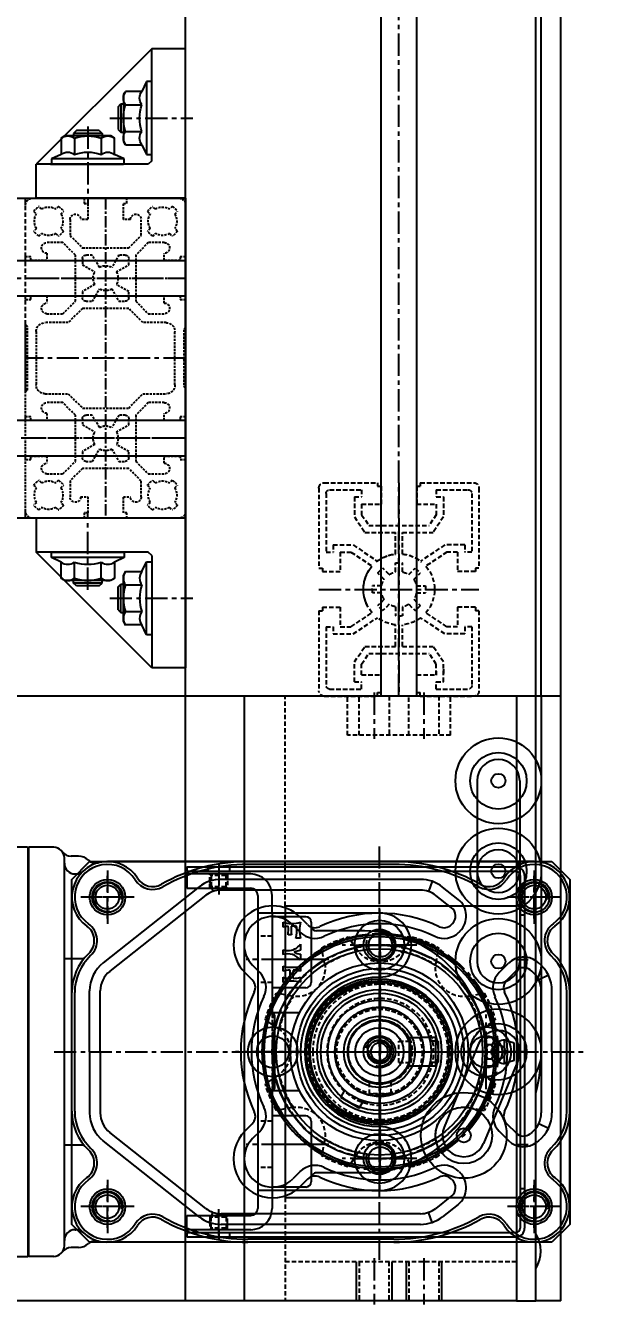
# Model space of a CAD drawing. Header units: inches. Extents: x 0 to 77285, y -118 to 40065.
# Drawn here: x 4443.1 to 4607.3, y 23872.1 to 24231.6 of the extents above; entities that cross this region are included whole.
import ezdxf

# ---------------------------------------------------------------- set-up
doc = ezdxf.new("R2010")
doc.units = ezdxf.units.IN
doc.header["$LTSCALE"] = 5
doc.header["$MEASUREMENT"] = 0
doc.linetypes.add('CENTER', pattern=[2, 1.25, -0.25, 0.25, -0.25])
doc.linetypes.add('HIDDEN', pattern=[0.375, 0.25, -0.125])
for name, color, linetype in [('11', 1, 'CENTER'), ('22', 2, 'HIDDEN'), ('44', 4, 'Continuous'), ('55', 5, 'Continuous'), ('77', 40, 'HIDDEN'), ('A', 8, 'Continuous'), ('B', 123, 'Continuous'), ('G', 231, 'Continuous'), ('T', 3, 'Continuous'), ('Y', 60, 'Continuous')]:
    doc.layers.add(name, color=color, linetype=linetype)
doc.styles.add('SCI', font='')
doc.styles.get('SCI').set_extended_font_data('Gulim')
doc.dimstyles.new('SCH', dxfattribs={"dimtxt": 2.5, "dimasz": 2, "dimexe": 1.25, "dimexo": 0.625, "dimtad": 1, "dimdec": 8, "dimtxsty": 'SCI', "dimcen": 2.5, "dimclrd": 4, "dimclre": 4, "dimclrt": 7, "dimadec": 8, "dimazin": 2, "dimtfac": 1, "dimtdec": 8, "dimtmove": 0, "dimatfit": 3, "dimfxl": 1, "dimarcsym": 0})

# ---------------------------------------------------------------- blocks, each defined once
blk = doc.blocks.new('E0104-20170619.11435441E')
for p, q in [((-6, 22.5), (-28.5, 22.5)), ((-6, 22.5), (-6, 21.5)), ((6, 22.5), (6, 21.5)), ((28.5, 22.5), (6, 22.5)), ((-30, 6), (-30, 21)), ((-28, 10.5), (-28, 19.5)), ((-10.5, 20.5), (-27, 20.5)), ((-10.5, 18.5), (-12.5, 18.5)), ((-12.5, 18.5), (-12.5, 12.89)), ((-10.5, 20.5), (-10.5, 18.5)), ((-5, 21.5), (-6, 21.5)), ((-5, 21.5), (-5, 16.5)), ((5, 21.5), (5, 16.5)), ((6, 21.5), (5, 21.5)), ((10.5, 20.5), (10.5, 18.5)), ((27, 20.5), (10.5, 20.5)), ((12.5, 18.5), (10.5, 18.5)), ((12.5, 18.5), (12.5, 12.89)), ((28, 10.5), (28, 19.5)), ((30, 6), (30, 21)), ((-10.5, 16.5), (-10.5, 13.5)), ((-5, 16.5), (-10.5, 16.5)), ((10.5, 16.5), (5, 16.5)), ((10.5, 16.5), (10.5, 13.5)), ((-26, 10.5), (-26, 12.5)), ((-26, 12.5), (-20.39, 12.5)), ((-22.39, 12.5), (-24.08, 12.5)), ((-20.39, 12.5), (-16, 9.57)), ((-12.5, 12.89), (-7.95, 6.07)), ((-10.5, 13.5), (-6.54, 7.56)), ((10.5, 13.5), (6.54, 7.56)), ((12.5, 12.89), (7.95, 6.07)), ((20.39, 12.5), (16, 9.57)), ((26, 12.5), (20.39, 12.5)), ((26, 10.5), (26, 12.5)), ((-28, 10.5), (-26, 10.5)), ((-23, 10.5), (-24.08, 10.5)), ((-24, 10.5), (-21, 10.5)), ((-24, 5), (-24, 10.5)), ((-21, 10.5), (-18, 8.5)), ((-18, -8.5), (-18, 8.5)), ((-16, 1), (-16, 9.57)), ((-1, 4.9), (-1, 7.43)), ((1, 4.9), (1, 7.43)), ((16, 1), (16, 9.57)), ((21, 10.5), (18, 8.5)), ((18, -8.5), (18, 8.5)), ((24, 10.5), (21, 10.5)), ((24, 5), (24, 10.5)), ((28, 10.5), (26, 10.5)), ((-30, 6), (-29, 6)), ((-29, 5), (-29, 6)), ((-29, 5), (-24, 5)), ((-4.17, 2.76), (-5.96, 4.55)), ((-2.76, 4.17), (-4.55, 5.96)), ((2.76, 4.17), (4.55, 5.96)), ((4.17, 2.76), (5.96, 4.55)), ((29, 5), (24, 5)), ((29, 5), (29, 6)), ((30, 6), (29, 6)), ((-16, 1), (-9.95, 1)), ((-4.9, 1), (-7.43, 1)), ((4.9, 1), (7.43, 1)), ((9.95, 1), (16, 1)), ((-16, -9.57), (-16, -1)), ((-16, -1), (-9.95, -1)), ((-4.9, -1), (-7.43, -1)), ((-4.17, -2.76), (-5.96, -4.55)), ((4.17, -2.76), (5.96, -4.55)), ((4.9, -1), (7.43, -1)), ((9.95, -1), (16, -1)), ((16, -9.57), (16, -1)), ((-30, -21), (-30, -6)), ((-30, -6), (-29, -6)), ((-29, -6), (-29, -5)), ((-29, -5), (-24, -5)), ((-24, -10.5), (-24, -5)), ((-12.5, -12.89), (-7.95, -6.07)), ((-2.76, -4.17), (-4.55, -5.96)), ((-1, -4.9), (-1, -7.43)), ((1, -4.9), (1, -7.43)), ((2.76, -4.17), (4.55, -5.96)), ((12.5, -12.89), (7.95, -6.07)), ((24, -10.5), (24, -5)), ((29, -5), (24, -5)), ((29, -6), (29, -5)), ((30, -6), (29, -6)), ((30, -21), (30, -6)), ((-28, -19.5), (-28, -10.5)), ((-28, -10.5), (-26, -10.5)), ((-26, -12.5), (-26, -10.5)), ((-24, -10.5), (-21, -10.5)), ((-21, -10.5), (-18, -8.5)), ((-20.39, -12.5), (-16, -9.57)), ((-10.5, -13.5), (-6.54, -7.56)), ((10.5, -13.5), (6.54, -7.56)), ((20.39, -12.5), (16, -9.57)), ((21, -10.5), (18, -8.5)), ((24, -10.5), (21, -10.5)), ((26, -12.5), (26, -10.5)), ((28, -10.5), (26, -10.5)), ((28, -19.5), (28, -10.5)), ((-26, -12.5), (-20.39, -12.5)), ((-12.5, -18.5), (-12.5, -12.89)), ((-10.5, -16.5), (-10.5, -13.5)), ((10.5, -16.5), (10.5, -13.5)), ((12.5, -18.5), (12.5, -12.89)), ((26, -12.5), (20.39, -12.5)), ((-5, -16.5), (-10.5, -16.5)), ((-5, -21.5), (-5, -16.5)), ((5, -21.5), (5, -16.5)), ((10.5, -16.5), (5, -16.5)), ((-10.5, -20.5), (-27, -20.5)), ((-10.5, -18.5), (-12.5, -18.5)), ((-10.5, -20.5), (-10.5, -18.5)), ((-6, -22.5), (-6, -21.5)), ((-5, -21.5), (-6, -21.5)), ((6, -21.5), (5, -21.5)), ((6, -22.5), (6, -21.5)), ((12.5, -18.5), (10.5, -18.5)), ((10.5, -20.5), (10.5, -18.5)), ((27, -20.5), (10.5, -20.5)), ((-6, -22.5), (-28.5, -22.5)), ((28.5, -22.5), (6, -22.5))]:
    blk.add_line(p, q)
for centre, radius, start, end in [((-28.5, 21), 1.5, 90, 180), ((28.5, 21), 1.5, 0, 90), ((-27, 19.5), 1, 90, 180), ((27, 19.5), 1, 0, 90), ((0, 0), 10, 49.1403, 130.8597), ((0, 0), 7.5, 82.3377, 97.6623), ((0, 0), 10, 142.644, 174.2608), ((0, 0), 7.5, 127.3377, 142.6623), ((0, 0), 5, 101.537, 123.463), ((0, 0), 5, 56.537, 78.463), ((0, 0), 7.5, 37.3377, 52.6623), ((0, 0), 10, 5.7392, 39.0281), ((0, 0), 10, 5.7392, 37.356), ((0, 0), 7.5, 172.3377, 187.6623), ((0, 0), 5, 146.537, 168.463), ((0, 0), 5, 11.537, 33.463), ((0, 0), 7.5, 352.3377, 7.6623), ((0, 0), 10, 185.7392, 217.356), ((0, 0), 5, 191.537, 213.463), ((0, 0), 5, 326.537, 348.463), ((0, 0), 10, 320.9719, 354.2608), ((0, 0), 10, 322.644, 354.2608), ((0, 0), 7.5, 217.3377, 232.6623), ((0, 0), 5, 236.537, 258.463), ((0, 0), 5, 281.537, 303.463), ((0, 0), 7.5, 307.3377, 322.6623), ((0, 0), 10, 229.1403, 309.2607), ((0, 0), 10, 243.4796, 310.8597), ((0, 0), 7.5, 262.3377, 277.6623), ((-28.5, -21), 1.5, 180, 270), ((-27, -19.5), 1, 180, 270), ((27, -19.5), 1, 270, 0), ((28.5, -21), 1.5, 270, 0)]:
    blk.add_arc(centre, radius, start, end)
at = {"layer": '11'}
for p, q in [((0, -22.5), (0, 22.5)), ((30, 0), (-30, 0))]:
    blk.add_line(p, q, dxfattribs=at)
blk = doc.blocks.new('A$Cf196d827')
for p, q in [((-15.67, 24.98), (-16.5, 29.21)), ((-6.58, 28.75), (-8.99, 32.32)), ((-6.58, 28.75), (-8.99, 32.32)), ((6.58, 28.75), (8.99, 32.32)), ((15.67, 24.98), (16.5, 29.21)), ((15.67, 24.98), (16.5, 29.21)), ((-24.98, 15.67), (-29.21, 16.5)), ((-24.98, 15.67), (-29.21, 16.5)), ((24.98, 15.67), (29.21, 16.5)), ((3, 11.8), (-3, 11.8)), ((-3, 11.8), (-3, 8.49)), ((3, 8.49), (3, 11.8)), ((-28.75, 6.58), (-32.32, 8.99)), ((28.75, 6.58), (32.32, 8.99)), ((28.75, 6.58), (32.32, 8.99)), ((-28.75, -6.58), (-32.32, -8.99)), ((-28.75, -6.58), (-32.32, -8.99)), ((28.75, -6.58), (32.32, -8.99)), ((-24.98, -15.67), (-29.21, -16.5)), ((24.98, -15.67), (29.21, -16.5)), ((24.98, -15.67), (29.21, -16.5)), ((-15.67, -24.98), (-16.5, -29.21)), ((-15.67, -24.98), (-16.5, -29.21)), ((15.67, -24.98), (16.5, -29.21)), ((-6.58, -28.75), (-8.99, -32.32)), ((6.58, -28.75), (8.99, -32.32)), ((6.58, -28.75), (8.99, -32.32))]:
    blk.add_line(p, q)
for radius in [19, 15]:
    blk.add_circle((0, 0), radius)
for centre, radius, start, end in [((0, 0), 33.55, 105.5501, 119.4499), ((0, 0), 33.55, 60.5501, 74.4499), ((0, 0), 29, 102.4847, 122.5153), ((0, 33.19), 7.94, 214, 326), ((0, 0), 29, 57.4847, 77.5153), ((-23.47, 23.47), 7.94, 259, 11), ((23.47, 23.47), 7.94, 169, 281), ((0, 0), 33.55, 150.5501, 164.4499), ((0, 0), 29, 147.4847, 167.5153), ((0, 0), 29, 12.4847, 32.5153), ((0, 0), 33.55, 15.5501, 29.4499), ((0, 0), 9, 109.4712, 70.5288), ((-33.19, 0), 7.94, 304, 56), ((33.19, 0), 7.94, 124, 236), ((0, 0), 29, 192.4847, 212.5153), ((0, 0), 29, 327.4847, 347.5153), ((0, 0), 33.55, 195.5501, 209.4499), ((0, 0), 33.55, 330.5501, 344.4499), ((-23.47, -23.47), 7.94, 349, 101), ((23.47, -23.47), 7.94, 79, 191), ((0, 0), 29, 237.4847, 257.5153), ((0, 0), 29, 282.4847, 302.5153), ((0, -33.19), 7.94, 34, 146), ((0, 0), 33.55, 240.5501, 254.4499), ((0, 0), 33.55, 285.5501, 299.4499)]:
    blk.add_arc(centre, radius, start, end)
at = {"layer": '11'}
for p, q in [((0, -35.59), (0, 35.59)), ((-35.59, 0), (35.59, 0))]:
    blk.add_line(p, q, dxfattribs=at)
blk.add_circle((0, 0), 33.19, dxfattribs=at)
blk = doc.blocks.new('A$Cdc005fc0')
for p, q in [((-25.4, 6), (0, 6)), ((-25.4, -6), (0, -6))]:
    blk.add_line(p, q)
for centre, radius in [((-25.4, 0), 12.06), ((0, 0), 12.06), ((-25.4, 0), 7.94), ((0, 0), 7.94), ((-25.4, 0), 1.99), ((0, 0), 1.99)]:
    blk.add_circle(centre, radius)
for centre, start, end in [((-25.4, 0), 90, 270), ((0, 0), 270, 90)]:
    blk.add_arc(centre, 6, start, end)
blk = doc.blocks.new('A$C60B61E16')
for p, q in [((-53.5, 81.5), (-48.5, 86.5)), ((-48.5, 86.5), (48.5, 86.5)), ((48.5, 86.5), (53.5, 81.5)), ((-53.5, -48.5), (-53.5, 81.5)), ((53.5, 81.5), (53.5, -48.5)), ((-48.5, -53.5), (-53.5, -48.5)), ((53.5, -48.5), (48.5, -53.5)), ((48.5, -53.5), (-48.5, -53.5))]:
    blk.add_line(p, q)
for centre, radius in [((-43.5, 76.5), 3.32), ((43.5, 76.5), 3.32), ((0, 30), 7), ((0, 30), 4.5), ((0, 0), 20.5), ((0, 0), 16.5), ((-30, 0), 7), ((-30, 0), 4.5), ((30, 0), 7), ((30, 0), 4.5), ((0, -30), 7), ((0, -30), 4.5), ((-43.5, -43.5), 3.32), ((43.5, -43.5), 3.32)]:
    blk.add_circle(centre, radius)
for start, end in [(101.5364, 168.4636), (11.5364, 78.4636), (191.5364, 258.4636), (281.5364, 348.4636)]:
    blk.add_arc((0, 0), 33, start, end)
at = {"layer": '11'}
for p, q in [((0, 91.5), (0, -58.5)), ((-43.5, 70.5), (-43.5, 82.5)), ((43.5, 70.5), (43.5, 82.5)), ((-49.5, 76.5), (-37.5, 76.5)), ((37.5, 76.5), (49.5, 76.5)), ((0, 19.5), (0, 40.5)), ((-10.5, 30), (10.5, 30)), ((-30, -10.5), (-30, 10.5)), ((30, -10.5), (30, 10.5)), ((-58.5, 0), (58.5, 0)), ((-40.5, 0), (-19.5, 0)), ((19.5, 0), (40.5, 0)), ((0, -40.5), (0, -19.5)), ((-10.5, -30), (10.5, -30)), ((-43.5, -49.5), (-43.5, -37.5)), ((43.5, -49.5), (43.5, -37.5)), ((-49.5, -43.5), (-37.5, -43.5)), ((37.5, -43.5), (49.5, -43.5))]:
    blk.add_line(p, q, dxfattribs=at)
blk.add_circle((0, 0), 30, dxfattribs=at)
at = {"layer": '22'}
blk.add_circle((0, 0), 20, dxfattribs=at)
at = {"layer": 'T'}
for centre in [(-43.5, 76.5), (43.5, 76.5), (-43.5, -43.5), (43.5, -43.5)]:
    blk.add_arc(centre, 4, 260.0082, 189.9928, dxfattribs=at)
blk = doc.blocks.new('A$C945b6342')
for p, q in [((84.61, 55), (86.73, 55)), ((88.61, 54.5), (88.61, -54.5)), ((91.61, 57.5), (98.61, 57.5)), ((98.61, 57.5), (98.61, -57.5)), ((98.91, 57.5), (98.61, 57.33)), ((98.61, 57.33), (98.61, -57.33)), ((105.77, 57.5), (98.91, 57.5)), ((98.91, -57.5), (98.91, 57.5)), ((-43.5, 53.5), (76.5, 53.5)), ((-4, 52.7), (37, 52.7)), ((-14.81, 47.95), (-13.82, 45.11)), ((-11.52, 48.5), (44.56, 48.5)), ((47.81, 47.96), (46.84, 45.12)), ((85.61, 50), (85.37, 50)), ((-53.5, 43.5), (-53.5, -43.5)), ((-22.12, 42.87), (-17.73, 46.34)), ((-20.25, 40.52), (-15.87, 43.99)), ((-11.52, 45.5), (44.56, 45.5)), ((48.87, 44.02), (75.85, 22.64)), ((50.71, 46.39), (77.71, 25)), ((-20.25, 35.76), (-20.53, 36.04)), ((20.23, 35.78), (22.27, 37.83)), ((-22.37, 33.64), (-22.65, 33.92)), ((22.35, 33.66), (24.4, 35.71)), ((-44.7, 25), (-44.23, 25.38)), ((83.12, 26.19), (88.61, 26.19)), ((-42.84, 22.65), (-42.37, 23.03)), ((-35.78, 20.2), (-38.39, 22.8)), ((-33.66, 22.32), (-36.27, 24.92)), ((33.67, 22.35), (35.71, 24.4)), ((35.79, 20.23), (37.83, 22.27)), ((-47.5, 21.52), (-44.8, 20.21)), ((-52.7, 16.7), (-52.7, -16.7)), ((-48.5, 0), (-48.5, 17.16)), ((-45.5, 0), (-45.5, 17.16)), ((78.5, 0), (78.5, 17.15)), ((81.5, 0), (81.5, 17.16)), ((85.7, 16.7), (85.7, -16.7)), ((86.5, 16.7), (86.5, -16.7)), ((-15.78, 3.98), (-11.83, 3.98)), ((-15.78, -4.02), (-15.78, 3.98)), ((-48.5, 0), (-48.5, -17.16)), ((-45.5, 0), (-45.5, -17.16)), ((78.5, 0), (78.5, -17.15)), ((81.5, 0), (81.5, -17.16)), ((-15.78, -4.02), (-11.83, -4.02)), ((-47.5, -21.52), (-44.8, -20.21)), ((-35.78, -20.2), (-38.39, -22.8)), ((35.79, -20.23), (37.83, -22.27)), ((-44.7, -25), (-44.23, -25.38)), ((-42.84, -22.65), (-42.37, -23.03)), ((-33.66, -22.32), (-36.27, -24.92)), ((33.67, -22.35), (35.71, -24.4)), ((48.87, -44.02), (75.85, -22.64)), ((50.71, -46.39), (77.71, -25)), ((83.12, -26.19), (88.61, -26.19)), ((-22.37, -33.64), (-22.65, -33.92)), ((-20.25, -35.76), (-20.53, -36.04)), ((20.23, -35.78), (22.27, -37.83)), ((22.35, -33.66), (24.4, -35.71)), ((-22.12, -42.87), (-17.73, -46.34)), ((-20.25, -40.52), (-15.87, -43.99)), ((-14.81, -47.95), (-13.82, -45.11)), ((-11.52, -45.5), (44.56, -45.5)), ((47.81, -47.96), (46.84, -45.12)), ((-11.52, -48.5), (44.56, -48.5)), ((85.61, -50), (85.37, -50)), ((-43.5, -53.5), (76.5, -53.5)), ((-4, -52.7), (37, -52.7)), ((84.61, -55), (86.73, -55)), ((91.61, -57.5), (98.61, -57.5)), ((98.91, -57.5), (98.61, -57.33)), ((99.11, -57.5), (98.91, -57.5)), ((99.11, -57.5), (105.77, -57.5))]:
    blk.add_line(p, q)
for centre, radius in [((-43.5, 43.5), 4.3), ((76.5, 43.5), 4.3), ((0.02, 0), 33), ((0.02, 0), 32.42), ((0, 0), 30.16), ((0.02, 0), 29), ((0, 0), 19.5), ((-43.5, -43.5), 4.3), ((76.5, -43.5), 4.3)]:
    blk.add_circle(centre, radius)
for centre, radius, start, end in [((84.61, 51), 4, 90, 133.5074), ((86.73, 58), 3, 270, 324.3146), ((91.61, 54.5), 3, 90, 180), ((-43.5, 43.5), 10, 32.0608, 234.5775), ((-43.5, 43.5), 9.2, 32.0608, 234.5775), ((-4, 4), 49.5, 90, 119.4404), ((-4, 4), 48.7, 90, 119.4404), ((37, 4), 49.5, 60.5596, 90), ((37, 4), 48.7, 60.5596, 90), ((76.5, 43.5), 10, 305.4225, 147.9392), ((76.5, 43.5), 9.2, 305.4225, 147.9392), ((79.79, 56.08), 3, 255.344, 313.5074), ((85.37, 53), 3, 226.9509, 270), ((85.61, 53), 3, 270, 0), ((-30.79, 51.46), 5.8, 212.0608, 299.4404), ((-30.79, 51.46), 5, 212.0608, 299.4404), ((-11.52, 38.5), 10, 90, 128.3456), ((44.56, 38.5), 10, 52.0667, 90), ((63.79, 51.46), 5.8, 240.5596, 327.9392), ((63.79, 51.46), 5, 240.5596, 327.9392), ((-11.52, 38.5), 7, 90, 128.3456), ((44.56, 38.5), 7, 52.0667, 90), ((-18.39, 38.17), 6, 128.3456, 225.0576), ((-18.39, 38.17), 3, 128.3456, 225.0576), ((30.05, 30.05), 11, 315, 135), ((-52.19, 31.28), 5.8, 313.2121, 54.5775), ((0.02, 0), 39, 64.4867, 115.5709), ((0.02, 0), 36, 64.4867, 115.5709), ((30.05, 30.05), 8, 315, 135), ((85.19, 31.28), 5.8, 125.4225, 226.7879), ((-52.19, 31.28), 5, 313.2121, 54.5775), ((-18.11, 37.89), 6, 225.0576, 295.5709), ((-18.11, 37.89), 3, 225.0576, 295.5709), ((18.11, 37.9), 6, 244.4867, 315), ((18.11, 37.9), 3, 244.4867, 315), ((85.19, 31.28), 5, 125.4225, 226.7879), ((-38.5, 16.7), 15, 133.2121, 180), ((-38.5, 16.7), 14.2, 133.2121, 180), ((-40.5, 20.67), 6, 45.0576, 128.3456), ((71.5, 16.7), 14.2, 0, 46.7879), ((71.5, 16.7), 15, 0, 46.7879), ((-38.5, 17.16), 10, 128.3456, 180), ((-38.5, 17.16), 7, 128.3456, 180), ((-40.5, 20.67), 3, 45.0576, 128.3456), ((-37.9, 18.07), 6, 334.5133, 45.0576), ((37.91, 18.11), 6, 135, 205.5443), ((71.5, 17.15), 7, 0, 51.601), ((71.5, 17.16), 10, 0, 51.6183), ((-37.9, 18.07), 3, 334.5133, 45.0576), ((37.91, 18.11), 3, 135, 205.5443), ((0.02, 0), 39, 154.5133, 205.4867), ((0.02, 0), 36, 154.5133, 205.4867), ((0.02, 0), 36, 334.4557, 25.5443), ((0.02, 0), 39, 334.4557, 25.5443), ((0.02, -0.02), 12.5, 198.663, 161.337), ((-38.5, -16.7), 15, 180, 226.7879), ((-38.5, -16.7), 14.2, 180, 226.7879), ((-38.5, -17.16), 10, 180, 231.6544), ((-38.5, -17.16), 7, 180, 231.6544), ((-37.9, -18.07), 3, 314.9424, 25.4867), ((-37.9, -18.07), 6, 314.9424, 25.4867), ((37.91, -18.11), 6, 154.4557, 225), ((37.91, -18.11), 3, 154.4557, 225), ((71.5, -17.15), 7, 308.399, 0), ((71.5, -17.16), 10, 308.3817, 0), ((71.5, -16.7), 14.2, 313.2121, 0), ((71.5, -16.7), 15, 313.2121, 0), ((-40.5, -20.67), 6, 231.6544, 314.9424), ((-40.5, -20.67), 3, 231.6544, 314.9424), ((30.05, -30.05), 11, 225, 45), ((30.05, -30.05), 8, 225, 45), ((-52.19, -31.28), 5, 305.4225, 46.7879), ((-52.19, -31.28), 5.8, 305.4225, 46.7879), ((85.19, -31.28), 5.8, 133.2121, 234.5775), ((85.19, -31.28), 5, 133.2121, 234.5775), ((-18.11, -37.89), 6, 64.4291, 134.9424), ((18.11, -37.9), 6, 45, 115.5133), ((-43.5, -43.5), 10, 125.4225, 327.9392), ((-18.39, -38.17), 6, 134.9424, 231.6544), ((-18.11, -37.89), 3, 64.4291, 134.9424), ((0.02, 0), 39, 244.4291, 295.5133), ((0.02, 0), 36, 244.4291, 295.5133), ((18.11, -37.9), 3, 45, 115.5133), ((76.5, -43.5), 10, 212.0608, 54.5775), ((-43.5, -43.5), 9.2, 125.4225, 327.9392), ((-18.39, -38.17), 3, 134.9424, 231.6544), ((76.5, -43.5), 9.2, 212.0608, 54.5775), ((-30.79, -51.46), 5.8, 60.5596, 147.9392), ((-30.79, -51.46), 5, 60.5596, 147.9392), ((-4, -4), 48.7, 240.5596, 270), ((-11.52, -38.5), 10, 231.6544, 270), ((-11.52, -38.5), 7, 231.6544, 270), ((37, -4), 48.7, 270, 299.4404), ((44.56, -38.5), 7, 270, 307.9333), ((44.56, -38.5), 10, 270, 307.9333), ((63.79, -51.46), 5.8, 32.0608, 119.4404), ((63.79, -51.46), 5, 32.0608, 119.4404), ((-4, -4), 49.5, 240.5596, 270), ((37, -4), 49.5, 270, 299.4404), ((85.37, -53), 3, 90, 133.0491), ((85.61, -53), 3, 0, 90), ((79.79, -56.08), 3, 46.4926, 104.656), ((84.61, -51), 4, 226.4926, 270), ((86.73, -58), 3, 35.6854, 90), ((91.61, -54.5), 3, 180, 270)]:
    blk.add_arc(centre, radius, start, end)
at = {"layer": '11'}
for p, q in [((-43.5, 36), (-43.5, 51)), ((76.5, 36), (76.5, 51)), ((-51, 43.5), (-36, 43.5)), ((69, 43.5), (84, 43.5)), ((0.02, -40), (0.02, 40)), ((40.02, 0), (-39.98, 0)), ((-43.5, -51), (-43.5, -36)), ((76.5, -51), (76.5, -36)), ((-51, -43.5), (-36, -43.5)), ((69, -43.5), (84, -43.5))]:
    blk.add_line(p, q, dxfattribs=at)
at = {"layer": 'T'}
for centre in [(-43.5, 43.5), (76.5, 43.5), (-43.5, -43.5), (76.5, -43.5)]:
    blk.add_circle(centre, 5, dxfattribs=at)
blk = doc.blocks.new('A$C29252344')
blk.add_circle((0, 0), 9)
at = {"color": 7, "linetype": 'Continuous'}
blk.add_circle((0, 0), 2.46, dxfattribs=at)
at = {"layer": '11'}
for p, q in [((0, -13.5), (0, 13.5)), ((-13.5, 0), (13.5, 0))]:
    blk.add_line(p, q, dxfattribs=at)
at = {"layer": '22'}
for p, q in [((5.5, 3), (5.5, -3)), ((5.5, 3), (8.49, 3)), ((5.5, -3), (8.49, -3))]:
    blk.add_line(p, q, dxfattribs=at)
at = {"layer": 'T', "linetype": 'Continuous'}
blk.add_arc((0, 0), 3, 260.0082, 189.9928, dxfattribs=at)
blk = doc.blocks.new('A$C32A83465')
blk.add_circle((0, 0), 17.5)
at = {"color": 7, "linetype": 'Continuous'}
for radius in [8.8, 4.5]:
    blk.add_circle((0, 0), radius, dxfattribs=at)
at = {"layer": '11'}
for p, q in [((0, -18.5), (0, 18.5)), ((-18.5, 0), (18.5, 0))]:
    blk.add_line(p, q, dxfattribs=at)
blk = doc.blocks.new('A$C8ded0e5e')
blk.add_circle((0, 0), 12)
at = {"color": 7, "linetype": 'Continuous'}
for radius in [6.8, 3.3]:
    blk.add_circle((0, 0), radius, dxfattribs=at)
at = {"layer": '11'}
for p, q in [((0, -13), (0, 13)), ((-13, 0), (13, 0))]:
    blk.add_line(p, q, dxfattribs=at)
blk = doc.blocks.new('A$C92602f52')
for p, q in [((-4, 8.5), (-4, 11.84)), ((4, 11.84), (4, 8.5)), ((4, 8.5), (-4, 8.5))]:
    blk.add_line(p, q)
for radius in [12.5, 3.32]:
    blk.add_circle((0, 0), radius)
at = {"layer": '11'}
for p, q in [((0, -13.5), (0, 13.5)), ((-13.5, 0), (13.5, 0))]:
    blk.add_line(p, q, dxfattribs=at)
at = {"layer": 'T'}
blk.add_arc((0, 0), 4, 345, 255, dxfattribs=at)
blk = doc.blocks.new('A$Cd811ede8')
at = {"rotation": 180}
blk.add_blockref('A$C60B61E16', (0, 0), dxfattribs=at)
for name in ['A$C32A83465', 'A$C92602f52']:
    blk.add_blockref(name, (0, 0))
at = {"xscale": -1, "rotation": 270}
blk.add_blockref('A$C29252344', (0, 0), dxfattribs=at)
at = {"layer": '55', "rotation": 270}
blk.add_blockref('A$C945b6342', (0, 0.02), dxfattribs=at)
at = {"layer": '77'}
blk.add_blockref('A$C8ded0e5e', (0, 0), dxfattribs=at)
blk = doc.blocks.new('A$C2A4C1D38')
for p, q in [((-2.4, 37.9), (-3.3, 35.2)), ((2.4, 37.9), (-2.4, 37.9)), ((2.4, 37.9), (3.3, 35.2)), ((3.3, 35.2), (-3.3, 35.2)), ((2.8, 33.454), (-2.8, 33.454)), ((-4.041, 31.48), (-4.041, 30.461)), ((3.2, 29.8), (-3.2, 29.8)), ((-3.031, 29.8), (-3.2, 29.8)), ((-2.02, 31.48), (-2.02, 30.461)), ((2.02, 31.48), (2.02, 30.461)), ((3.2, 29.8), (3.031, 29.8)), ((4.041, 31.48), (4.041, 30.461)), ((-3, 16.5), (-3, 14.217)), ((-3, 16.5), (3, 16.5)), ((3, 16.5), (3, 14.217)), ((-34, -4.2), (-34, -17.7)), ((15.789, -5.652), (12.789, -10.848)), ((15.789, -5.652), (13.812, -4.51)), ((34, -4.2), (34, -17.7)), ((12.789, -10.848), (10.812, -9.707)), ((-38, -20.7), (-38, -30.2)), ((-36.5, -19.2), (-19.5, -19.2)), ((-18, -20.7), (-18, -30.2)), ((18, -20.7), (18, -30.2)), ((19.5, -19.2), (36.5, -19.2)), ((38, -20.7), (38, -30.2)), ((-32.917, -24.712), (-32.917, -25.688)), ((-31.917, -22.2), (-31.917, -23.463)), ((-30.25, -22.2), (-28.55, -22.2)), ((-27.45, -22.2), (-25.75, -22.2)), ((-24.083, -22.2), (-22.698, -22.2)), ((-20.968, -22.2), (-19.583, -22.2)), ((-11, -22.45), (-11, -30.2)), ((11, -22.45), (11, -30.2)), ((-36.417, -27.2), (-35.032, -27.2)), ((-28.673, -27.2), (-27.327, -27.2)), ((-24.083, -27.2), (-22.698, -27.2)), ((-20.968, -27.2), (-19.583, -27.2)), ((-38, -30.2), (-11, -30.2)), ((-10.3, -29.5), (10.3, -29.5)), ((11, -30.2), (38, -30.2))]:
    blk.add_line(p, q)
for radius in [25, 22.1, 14.53, 10]:
    blk.add_circle((0, 0), radius)
for centre, radius, start, end in [((-3.6, 33.238), 0.8, 28.592, 28.592), ((-8.403, 35.6), 6, 316.635, 339.039), ((0, 35.2), 3.3, 180, 211.953), ((0, 35.2), 3.3, 328.047, 0), ((8.403, 35.6), 6, 200.961, 223.365), ((0, -4.2), 34, 0, 180), ((-3.031, 30.902), 1.102, 203.576, 336.424), ((-3.031, 31.039), 1.102, 23.576, 122.916), ((-3.031, 31.039), 1.102, 23.576, 113.06), ((-3.031, 31.039), 1.102, 23.576, 24.13), ((0, 28.725), 3.417, 53.749, 126.251), ((0, 28.725), 3.417, 122.452, 126.251), ((0, 33.217), 3.417, 233.749, 306.251), ((3.031, 31.039), 1.102, 57.084, 156.424), ((3.031, 30.902), 1.102, 203.576, 336.424), ((-35.5, -17.7), 1.5, 270, 0), ((35.5, -17.7), 1.5, 180, 270), ((-36.5, -20.7), 1.5, 90, 180), ((-19.5, -20.7), 1.5, 0, 90), ((19.5, -20.7), 1.5, 90, 180), ((36.5, -20.7), 1.5, 0, 90), ((-46.099, -24.7), 10, 0, 14.477), ((-34.167, -12.456), 10, 256.997, 283.003), ((-46.099, -24.7), 10, 345.522, 0), ((-25.349, -24.7), 10, 171.748, 180.467), ((-34.417, -14.825), 10, 264.651, 278.627), ((-34.167, -33.206), 10, 76.997, 96.194), ((-32.95, -25.8), 4.5, 0, 53.13), ((-18.775, -20.089), 10, 192.185, 202.71), ((-37.225, -20.089), 10, 337.29, 347.815), ((-23.05, -25.8), 4.5, 126.87, 198.126), ((-33.766, -24.7), 10, 0, 14.477), ((-33.766, -24.7), 10, 345.522, 0), ((-13.016, -24.7), 10, 165.523, 177.455), ((-21.833, -14.325), 10, 263.266, 276.734), ((-21.833, -35.075), 10, 83.266, 96.734), ((-13.016, -24.7), 10, 182.545, 194.477), ((-30.651, -24.7), 10, 2.545, 14.477), ((-30.651, -24.7), 10, 345.522, 357.455), ((-9.901, -24.7), 10, 165.523, 194.477), ((-34.417, -35.575), 10, 81.373, 95.109), ((-25.349, -24.7), 10, 185.248, 194.477), ((-32.95, -25.8), 4.5, 341.874, 0), ((-10.3, -30.2), 0.7, 90, 180), ((10.3, -30.2), 0.7, 0, 90)]:
    blk.add_arc(centre, radius, start, end)
at = {"layer": '11'}
for p, q in [((0, -26), (0, 26)), ((-26, 0), (26, 0))]:
    blk.add_line(p, q, dxfattribs=at)
at = {"layer": '11', "ltscale": 3}
for p, q in [((-26, -14.2), (-26, -35.2)), ((26, -14.2), (26, -35.2))]:
    blk.add_line(p, q, dxfattribs=at)
blk = doc.blocks.new('A$C4029081C')
for p, q in [((-39, 0), (-39, -34.2)), ((39, 0), (39, -34.2)), ((-39, -30.2), (-44, -30.2)), ((39, -30.2), (44, -30.2)), ((-44, -34.2), (44, -34.2)), ((-50, -36.2), (-50, -54.2)), ((-46, -54.2), (-46, -36.2)), ((46, -54.2), (46, -36.2)), ((50, -36.2), (50, -54.2)), ((-50, -54.2), (-46, -54.2)), ((50, -54.2), (46, -54.2))]:
    blk.add_line(p, q)
for centre in [(-30, 0), (30, 0)]:
    blk.add_circle(centre, 4.5)
for centre, radius, start, end in [((-30, 0), 9, 0, 180), ((30, 0), 9, 0, 180), ((0, 0), 21, 180, 0), ((-44, -36.2), 6, 90, 180), ((44, -36.2), 6, 0, 90), ((-44, -36.2), 2, 90, 180), ((44, -36.2), 2, 0, 90)]:
    blk.add_arc(centre, radius, start, end)
at = {"layer": '11'}
for p, q in [((0, -8), (0, 8)), ((-30, -6.75), (-30, 6.75)), ((30, -6.75), (30, 6.75)), ((-36.75, 0), (-23.25, 0)), ((-8, 0), (8, 0)), ((23.25, 0), (36.75, 0)), ((-26, -26.95), (-26, -37.45)), ((26, -26.95), (26, -37.45)), ((-53, -45.2), (-43, -45.2)), ((53, -45.2), (43, -45.2))]:
    blk.add_line(p, q, dxfattribs=at)
at = {"layer": '22'}
for p, q in [((-39, -30.2), (39, -30.2)), ((-32.5, -30.2), (-32.5, -34.2)), ((-19.5, -30.2), (-19.5, -34.2)), ((19.5, -30.2), (19.5, -34.2)), ((32.5, -30.2), (32.5, -34.2)), ((-50, -42.7), (-46, -42.7)), ((-49.57, -43.13), (-50, -42.7)), ((-46.43, -43.13), (-49.57, -43.13)), ((-49.57, -43.13), (-49.57, -47.27)), ((-46, -42.7), (-46.43, -43.13)), ((-46.43, -43.13), (-46.43, -47.27)), ((50, -42.7), (46, -42.7)), ((46, -42.7), (46.43, -43.13)), ((46.43, -43.13), (49.57, -43.13)), ((46.43, -43.13), (46.43, -47.27)), ((49.57, -43.13), (50, -42.7)), ((49.57, -43.13), (49.57, -47.27)), ((-50, -47.7), (-49.57, -47.27)), ((-46, -47.7), (-50, -47.7)), ((-49.57, -47.27), (-46.43, -47.27)), ((-46.43, -47.27), (-46, -47.7)), ((46.43, -47.27), (46, -47.7)), ((46, -47.7), (50, -47.7)), ((49.57, -47.27), (46.43, -47.27)), ((50, -47.7), (49.57, -47.27))]:
    blk.add_line(p, q, dxfattribs=at)
blk = doc.blocks.new('A$Cb8b61d95')
for p, q in [((0.4, -49.1), (99.6, -49.1)), ((0.4, -50.3), (99.6, -50.3)), ((-2, -144.1), (-2, -51.5)), ((-0.8, -144.1), (-0.8, -51.5)), ((100.8, -144.1), (100.8, -51.5)), ((102, -144.1), (102, -51.5)), ((-2, -144.1), (-0.8, -144.1)), ((100.8, -144.1), (102, -144.1))]:
    blk.add_line(p, q)
for centre, radius, start, end in [((0.4, -51.5), 2.4, 90, 180), ((0.4, -51.5), 1.2, 90, 180), ((99.6, -51.5), 2.4, 0, 90), ((99.6, -51.5), 1.2, 0, 90)]:
    blk.add_arc(centre, radius, start, end)
at = {"layer": '11'}
for p, q in [((24, -51.3), (24, -48.1)), ((76, -51.3), (76, -48.1)), ((-3, -135.1), (0.2, -135.1)), ((99.8, -135.1), (103, -135.1))]:
    blk.add_line(p, q, dxfattribs=at)
at = {"layer": '22'}
for p, q in [((11.5, -50.3), (11.5, -49.1)), ((88.5, -49.1), (88.5, -50.3)), ((-2, -132.1), (-0.8, -132.1)), ((100.8, -132.1), (102, -132.1)), ((-0.8, -138.1), (-2, -138.1)), ((102, -138.1), (100.8, -138.1))]:
    blk.add_line(p, q, dxfattribs=at)
blk = doc.blocks.new('A$Ce3b21f13')
for p, q in [((2390, -1.5), (60, -1.5)), ((2390, -1.5), (2390, -107)), ((2390, -8.5), (60, -8.5)), ((2390, -14), (2390, -107)), ((2560, -14), (2560, -107)), ((2390, -42), (60, -42)), ((2390, -52), (60, -52)), ((2390, -107), (60, -107)), ((2560, -107), (2390, -107))]:
    blk.add_line(p, q)
at = {"linetype": 'Continuous'}
for p, q in [((2560, -8.5), (2390, -8.5)), ((2560, -14), (2560, -8.5)), ((2390, -14), (2560, -14)), ((2449, -14), (2531, -14)), ((2449, -14), (2449, -79)), ((2531, -14), (2531, -79)), ((2449, -79), (2531, -79)), ((2390, -90.5), (2560, -90.5)), ((2560, -107), (2390, -107)), ((2390, -107), (2390, -341.1)), ((2560, -107), (2560, -341.1))]:
    blk.add_line(p, q, dxfattribs=at)
for radius in [23.5, 20]:
    blk.add_circle((2490, -52.25), radius, dxfattribs=at)
for centre in [(2460, -52.25), (2520, -52.25)]:
    blk.add_circle(centre, 3.32)
blk.add_arc((2546, -17), 9.85, 59.6488, 120.3512, dxfattribs=at)
at = {"layer": '11'}
for p, q in [((2490, -76.75), (2490, -27.75)), ((2389, -40), (2402, -40)), ((2548, -40), (2561, -40)), ((2390, -47), (60, -47)), ((2460, -57.25), (2460, -47.25)), ((2520, -57.25), (2520, -47.25)), ((2465, -52.25), (2455, -52.25)), ((2514.5, -52.25), (2465.5, -52.25)), ((2525, -52.25), (2515, -52.25)), ((2389, -54), (2402, -54)), ((2548, -54), (2561, -54))]:
    blk.add_line(p, q, dxfattribs=at)
at = {"layer": '22'}
for p, q in [((2549, -14), (2549, -79)), ((2401, -32.5), (2390, -32.5)), ((2390, -35.8), (2401, -35.8)), ((2401, -32.5), (2401, -61.5)), ((2549, -35.81), (2560, -35.81)), ((2401, -44.2), (2390, -44.2)), ((2549, -44.19), (2560, -44.19)), ((2390, -49.8), (2401, -49.8)), ((2549, -49.81), (2560, -49.81)), ((2401, -58.2), (2390, -58.2)), ((2549, -58.19), (2560, -58.19)), ((2401, -61.5), (2390, -61.5)), ((2449, -79), (2390, -79)), ((2531, -79), (2560, -79))]:
    blk.add_line(p, q, dxfattribs=at)
at = {"layer": 'B'}
for q in [(60, -7), (2490, -7)]:
    blk.add_line((2390, -7), q, dxfattribs=at)
blk.add_arc((2490, -52.45), 45.45, 75.2389, 90, dxfattribs=at)
at = {"layer": 'G', "linetype": 'Continuous'}
blk.add_line((2560, -1.5), (2390, -1.5), dxfattribs=at)
at = {"layer": 'G'}
blk.add_line((2560, -1.5), (2560, -8.5), dxfattribs=at)
at = {"layer": 'T'}
for p, q in [((2549, -35), (2560, -35)), ((2549, -45), (2560, -45)), ((2549, -49), (2560, -49)), ((2549, -59), (2560, -59))]:
    blk.add_line(p, q, dxfattribs=at)
for centre in [(2460, -52.25), (2520, -52.25)]:
    blk.add_arc(centre, 4, 250, 200, dxfattribs=at)
blk.add_blockref('A$Cd811ede8', (2490, -52.5))
at = {"layer": '22', "xscale": -1, "rotation": 270}
blk.add_blockref('A$Cf196d827', (2490, -52.25), dxfattribs=at)
at = {"layer": '22', "xscale": -1}
blk.add_blockref('E0104-20170619.11435441E', (2360, -47), dxfattribs=at)
at = {"layer": '44'}
blk.add_blockref('A$C2A4C1D38', (2490, -52.5), dxfattribs=at)
at = {"layer": 'B', "rotation": 337.4999999999999}
blk.add_blockref('A$Cdc005fc0', (2513.47, -28.78), dxfattribs=at)
at = {"layer": 'B'}
for p in [(2439.2, -19.06), (2464.6, -19.06)]:
    blk.add_blockref('A$Cdc005fc0', p, dxfattribs=at)
at = {"layer": 'Y'}
for name, p in [('A$Cb8b61d95', (2440, 37.4)), ('A$C4029081C', (2490, -52.5))]:
    blk.add_blockref(name, p, dxfattribs=at)
blk = doc.blocks.new('A$C47db6cef')
at = {"ltscale": 0.506191}
for p, q in [((16.5, 45), (2, 45)), ((16.5, 43.5), (16.5, 45)), ((28.5, 45), (16.5, 45)), ((17.5, 43.5), (16.5, 43.5)), ((17.5, 39), (17.5, 43.5)), ((27.5, 43.5), (27.5, 39)), ((28.5, 43.5), (27.5, 43.5)), ((28.5, 45), (28.5, 43.5)), ((36.5, 45), (28.5, 45)), ((37, 44.5), (36.5, 45)), ((44.7, 44.5), (37, 44.5)), ((45, 44.2), (44.7, 44.5)), ((45.3, 44.5), (45, 44.2)), ((53, 44.5), (45.3, 44.5)), ((53.5, 45), (53, 44.5)), ((61.5, 45), (53.5, 45)), ((61.5, 43.5), (61.5, 45)), ((73.5, 45), (61.5, 45)), ((62.5, 43.5), (61.5, 43.5)), ((62.5, 39), (62.5, 43.5)), ((72.5, 43.5), (72.5, 39)), ((73.5, 43.5), (72.5, 43.5)), ((73.5, 45), (73.5, 43.5)), ((88, 45), (73.5, 45)), ((0, 43), (0, 28.5)), ((3.05, 40.53), (2.33, 41.26)), ((3.74, 42.67), (4.47, 41.95)), ((8.53, 41.95), (9.26, 42.67)), ((10.67, 41.26), (9.95, 40.53)), ((37.5, 42), (52.5, 42)), ((80.05, 40.53), (79.33, 41.26)), ((80.74, 42.67), (81.47, 41.95)), ((85.53, 41.95), (86.26, 42.67)), ((87.67, 41.26), (86.95, 40.53)), ((90, 28.5), (90, 43)), ((2.33, 35.74), (3.05, 36.47)), ((9.95, 36.47), (10.67, 35.74)), ((12.5, 34.5), (12.5, 39)), ((15.5, 39), (17.5, 39)), ((27.5, 39), (29.5, 39)), ((32.5, 39), (32.5, 34.5)), ((35, 33), (35, 39.5)), ((55, 39.5), (55, 33)), ((57.5, 34.5), (57.5, 39)), ((60.5, 39), (62.5, 39)), ((72.5, 39), (74.5, 39)), ((77.5, 39), (77.5, 34.5)), ((79.33, 35.74), (80.05, 36.47)), ((86.95, 36.47), (87.67, 35.74)), ((4.47, 35.05), (3.74, 34.33)), ((6, 32.5), (10.5, 32.5)), ((9.26, 34.33), (8.53, 35.05)), ((10.5, 32.5), (14, 29)), ((16, 31), (12.5, 34.5)), ((32.5, 34.5), (29, 31)), ((31, 29), (35, 33)), ((55, 33), (59, 29)), ((61, 31), (57.5, 34.5)), ((77.5, 34.5), (74, 31)), ((76, 29), (79.5, 32.5)), ((79.5, 32.5), (84, 32.5)), ((81.47, 35.05), (80.74, 34.33)), ((86.26, 34.33), (85.53, 35.05)), ((6, 27.5), (6, 29.5)), ((14, 29), (14, 22.8)), ((22.2, 31), (16, 31)), ((17, 29), (18.75, 29)), ((18.75, 29), (20.75, 25.53)), ((22.5, 30.7), (22.2, 31)), ((22.8, 31), (22.5, 30.7)), ((29, 31), (22.8, 31)), ((24.25, 25.53), (26.25, 29)), ((26.25, 29), (28, 29)), ((31, 16), (31, 29)), ((59, 29), (59, 16)), ((67.2, 31), (61, 31)), ((62, 29), (63.75, 29)), ((63.75, 29), (65.75, 25.53)), ((67.5, 30.7), (67.2, 31)), ((67.8, 31), (67.5, 30.7)), ((74, 31), (67.8, 31)), ((69.25, 25.53), (71.25, 29)), ((71.25, 29), (73, 29)), ((76, 22.8), (76, 29)), ((84, 29.5), (84, 27.5)), ((0, 28.5), (1.5, 28.5)), ((0, 28.5), (0, 16.5)), ((1.5, 28.5), (1.5, 27.5)), ((1.5, 27.5), (6, 27.5)), ((16, 26.25), (16, 28)), ((19.47, 24.25), (16, 26.25)), ((29, 26.25), (25.53, 24.25)), ((29, 28), (29, 26.25)), ((61, 26.25), (61, 28)), ((64.47, 24.25), (61, 26.25)), ((74, 26.25), (70.53, 24.25)), ((74, 28), (74, 26.25)), ((84, 27.5), (88.5, 27.5)), ((88.5, 28.5), (90, 28.5)), ((88.5, 27.5), (88.5, 28.5)), ((90, 16.5), (90, 28.5)), ((14, 22.8), (14.3, 22.5)), ((14.3, 22.5), (14, 22.2)), ((14, 22.2), (14, 16)), ((75.7, 22.5), (76, 22.8)), ((76, 22.2), (75.7, 22.5)), ((76, 16), (76, 22.2)), ((16, 18.75), (19.47, 20.75)), ((16, 17), (16, 18.75)), ((20.75, 19.47), (18.75, 16)), ((26.25, 16), (24.25, 19.47)), ((25.53, 20.75), (29, 18.75)), ((29, 18.75), (29, 17)), ((61, 18.75), (64.47, 20.75)), ((61, 17), (61, 18.75)), ((65.75, 19.47), (63.75, 16)), ((71.25, 16), (69.25, 19.47)), ((70.53, 20.75), (74, 18.75)), ((74, 18.75), (74, 17)), ((0, 16.5), (0, 2)), ((1.5, 16.5), (0, 16.5)), ((1.5, 17.5), (1.5, 16.5)), ((6, 17.5), (1.5, 17.5)), ((6, 15.5), (6, 17.5)), ((14, 16), (10.5, 12.5)), ((18.75, 16), (17, 16)), ((28, 16), (26.25, 16)), ((35, 12), (31, 16)), ((59, 16), (55, 12)), ((63.75, 16), (62, 16)), ((73, 16), (71.25, 16)), ((79.5, 12.5), (76, 16)), ((84, 17.5), (84, 15.5)), ((88.5, 17.5), (84, 17.5)), ((88.5, 16.5), (88.5, 17.5)), ((90, 16.5), (88.5, 16.5)), ((90, 2), (90, 16.5)), ((10.5, 12.5), (6, 12.5)), ((12.5, 10.5), (16, 14)), ((16, 14), (22.2, 14)), ((22.2, 14), (22.5, 14.3)), ((22.5, 14.3), (22.8, 14)), ((22.8, 14), (29, 14)), ((29, 14), (32.5, 10.5)), ((35, 5.5), (35, 12)), ((55, 12), (55, 5.5)), ((57.5, 10.5), (61, 14)), ((61, 14), (67.2, 14)), ((67.2, 14), (67.5, 14.3)), ((67.5, 14.3), (67.8, 14)), ((67.8, 14), (74, 14)), ((74, 14), (77.5, 10.5)), ((84, 12.5), (79.5, 12.5)), ((3.05, 8.53), (2.33, 9.26)), ((3.74, 10.67), (4.47, 9.95)), ((8.53, 9.95), (9.26, 10.67)), ((10.67, 9.26), (9.95, 8.53)), ((12.5, 6), (12.5, 10.5)), ((32.5, 10.5), (32.5, 6)), ((57.5, 6), (57.5, 10.5)), ((77.5, 10.5), (77.5, 6)), ((80.05, 8.53), (79.33, 9.26)), ((80.74, 10.67), (81.47, 9.95)), ((85.53, 9.95), (86.26, 10.67)), ((87.67, 9.26), (86.95, 8.53)), ((2.33, 3.74), (3.05, 4.47)), ((9.95, 4.47), (10.67, 3.74)), ((17.5, 6), (15.5, 6)), ((17.5, 1.5), (17.5, 6)), ((27.5, 6), (27.5, 1.5)), ((29.5, 6), (27.5, 6)), ((62.5, 6), (60.5, 6)), ((62.5, 1.5), (62.5, 6)), ((72.5, 6), (72.5, 1.5)), ((74.5, 6), (72.5, 6)), ((79.33, 3.74), (80.05, 4.47)), ((86.95, 4.47), (87.67, 3.74)), ((2, 0), (16.5, 0)), ((4.47, 3.05), (3.74, 2.33)), ((9.26, 2.33), (8.53, 3.05)), ((16.5, 1.5), (17.5, 1.5)), ((16.5, 0), (16.5, 1.5)), ((16.5, 0), (28.5, 0)), ((27.5, 1.5), (28.5, 1.5)), ((28.5, 1.5), (28.5, 0)), ((28.5, 0), (35.55, 0)), ((35.55, 0), (36.05, 0.5)), ((36.05, 0.5), (44.7, 0.5)), ((52.5, 3), (37.5, 3)), ((44.7, 0.5), (45, 0.8)), ((45, 0.8), (45.3, 0.5)), ((45.3, 0.5), (53.95, 0.5)), ((53.95, 0.5), (54.45, 0)), ((61.5, 1.5), (62.5, 1.5)), ((61.5, 0), (61.5, 1.5)), ((72.5, 1.5), (73.5, 1.5)), ((73.5, 1.5), (73.5, 0)), ((81.47, 3.05), (80.74, 2.33)), ((86.26, 2.33), (85.53, 3.05))]:
    blk.add_line(p, q, dxfattribs=at)
for p, q in [((54.45, 0), (61.5, 0)), ((61.5, 0), (73.5, 0)), ((73.5, 0), (88, 0))]:
    blk.add_line(p, q)
for centre, radius, start, end in [((2, 43), 2, 90, 180), ((88, 43), 2, 0, 90), ((6.5, 38.5), 5, 123.463, 146.537), ((6.5, 38.5), 4, 149.4775, 210.5225), ((6.5, 38.5), 4, 59.4775, 120.5225), ((6.5, 38.5), 5, 33.463, 56.537), ((6.5, 38.5), 4, 329.4775, 30.5225), ((14, 39), 1.5, 0, 180), ((31, 39), 1.5, 0, 180), ((37.5, 39.5), 2.5, 90, 180), ((52.5, 39.5), 2.5, 0, 90), ((59, 39), 1.5, 0, 180), ((76, 39), 1.5, 0, 180), ((83.5, 38.5), 5, 123.463, 146.537), ((83.5, 38.5), 4, 149.4775, 210.5225), ((83.5, 38.5), 4, 59.4775, 120.5225), ((83.5, 38.5), 5, 33.463, 56.537), ((83.5, 38.5), 4, 329.4775, 30.5225), ((6.5, 38.5), 5, 213.463, 236.537), ((6.5, 38.5), 4, 239.4775, 300.5225), ((6, 31), 1.5, 90, 270), ((6.5, 38.5), 5, 303.463, 326.537), ((83.5, 38.5), 5, 213.463, 236.537), ((83.5, 38.5), 4, 239.4775, 300.5225), ((84, 31), 1.5, 270, 90), ((83.5, 38.5), 5, 303.463, 326.537), ((17, 28), 1, 90, 180), ((28, 28), 1, 0, 90), ((62, 28), 1, 90, 180), ((73, 28), 1, 0, 90), ((22.5, 22.5), 3.5, 60, 120), ((67.5, 22.5), 3.5, 60, 120), ((22.5, 22.5), 3.5, 150, 210), ((22.5, 22.5), 3.5, 330, 30), ((67.5, 22.5), 3.5, 150, 210), ((67.5, 22.5), 3.5, 330, 30), ((22.5, 22.5), 3.5, 240, 300), ((67.5, 22.5), 3.5, 240, 300), ((6, 14), 1.5, 90, 270), ((17, 17), 1, 180, 270), ((28, 17), 1, 270, 0), ((62, 17), 1, 180, 270), ((73, 17), 1, 270, 0), ((84, 14), 1.5, 270, 90), ((6.5, 6.5), 5, 123.463, 146.537), ((6.5, 6.5), 4, 149.4775, 210.5225), ((6.5, 6.5), 4, 59.4775, 120.5225), ((6.5, 6.5), 5, 33.463, 56.537), ((6.5, 6.5), 4, 329.4775, 30.5225), ((83.5, 6.5), 5, 123.463, 146.537), ((83.5, 6.5), 4, 149.4775, 210.5225), ((83.5, 6.5), 4, 59.4775, 120.5225), ((83.5, 6.5), 5, 33.463, 56.537), ((83.5, 6.5), 4, 329.4775, 30.5225), ((6.5, 6.5), 5, 213.463, 236.537), ((6.5, 6.5), 5, 303.463, 326.537), ((14, 6), 1.5, 180, 0), ((31, 6), 1.5, 180, 0), ((37.5, 5.5), 2.5, 180, 270), ((52.5, 5.5), 2.5, 270, 0), ((59, 6), 1.5, 180, 0), ((76, 6), 1.5, 180, 0), ((83.5, 6.5), 5, 213.463, 236.537), ((83.5, 6.5), 5, 303.463, 326.537), ((2, 2), 2, 180, 270), ((6.5, 6.5), 4, 239.4775, 300.5225), ((83.5, 6.5), 4, 239.4775, 300.5225), ((88, 2), 2, 270, 0)]:
    blk.add_arc(centre, radius, start, end, dxfattribs=at)
at = {"layer": '11', "ltscale": 0.506191}
for p, q in [((22.5, 45), (22.5, 0)), ((67.5, 0), (67.5, 45)), ((90, 22.5), (0, 22.5))]:
    blk.add_line(p, q, dxfattribs=at)
at = {"layer": '11'}
blk.add_line((45, 45), (45, 0), dxfattribs=at)
at = {"layer": 'A', "ltscale": 0.506191}
for p, q in [((0, 45), (0, 43)), ((2, 45), (0, 45)), ((53.5, 45), (36.5, 45)), ((90, 45), (88, 45)), ((90, 43), (90, 45)), ((0, 2), (0, 0)), ((0, 0), (2, 0)), ((35.55, 0), (54.45, 0)), ((90, 0), (90, 2))]:
    blk.add_line(p, q, dxfattribs=at)
at = {"layer": 'A'}
blk.add_line((88, 0), (90, 0), dxfattribs=at)
blk = doc.blocks.new('af!@$!2^^&&@$aD읾ㅇㄹA$C5BB358B1')
for p, q in [((1.74, 42), (43.74, 42)), ((1.74, 42), (1.74, 0)), ((43.74, 42), (43.74, 32.5)), ((12.24, 32.5), (11.24, 31.5)), ((43.74, 32.5), (11.24, 0)), ((12.24, 32.5), (43.74, 32.5)), ((13.99, 32.5), (34.49, 32.5)), ((13.99, 31), (13.99, 32.5)), ((34.49, 32.5), (34.49, 31)), ((11.24, 31.5), (11.24, 0)), ((34.49, 31), (13.99, 31)), ((16.73, 29.7), (13.99, 31)), ((16.73, 25.11), (16.73, 29.7)), ((20.48, 25.14), (20.48, 29.7)), ((27.99, 25.14), (27.99, 29.7)), ((34.49, 31), (31.74, 29.7)), ((31.74, 29.7), (31.74, 25.11)), ((11.24, 24.75), (12.74, 24.75)), ((11.24, 4.04), (11.24, 24.54)), ((12.74, 24.75), (12.74, 4.25)), ((12.74, 24.75), (14.04, 22.01)), ((14.04, 22.01), (18.63, 22.01)), ((17.79, 24.5), (16.73, 25.11)), ((30.68, 24.5), (17.79, 24.5)), ((18.63, 22.01), (19.24, 20.94)), ((20.24, 23.8), (20.24, 24.5)), ((28.24, 23.8), (20.24, 23.8)), ((21.04, 23), (20.24, 23.8)), ((27.44, 23), (21.04, 23)), ((27.44, 23), (28.24, 23.8)), ((28.24, 23.8), (28.24, 24.5)), ((31.74, 25.11), (30.68, 24.5)), ((18.59, 18.25), (14.04, 18.25)), ((19.24, 20.94), (19.24, 8.06)), ((19.94, 18.5), (19.24, 18.5)), ((19.94, 18.5), (19.94, 10.5)), ((20.74, 17.7), (19.94, 18.5)), ((20.74, 17.7), (20.74, 11.3)), ((20.74, 11.3), (19.94, 10.5)), ((18.59, 10.75), (14.04, 10.75)), ((19.24, 8.06), (18.63, 6.99)), ((19.94, 10.5), (19.24, 10.5)), ((12.74, 4.25), (11.24, 4.25)), ((14.04, 6.99), (12.74, 4.25)), ((18.63, 6.99), (14.04, 6.99)), ((1.74, 0), (11.24, 0))]:
    blk.add_line(p, q)
for centre, radius, start, end in [((18.61, 32.11), 3.06, 232.1211, 307.8789), ((24.24, 40.32), 11.26, 250.5288, 289.4712), ((29.87, 32.11), 3.06, 232.1211, 307.8789), ((11.62, 20.13), 3.06, 322.1211, 37.8789), ((18.61, 27.56), 3.06, 232.1211, 307.8789), ((16.18, 20.13), 3.06, 322.1211, 37.8789), ((24.24, 35.76), 11.26, 250.5288, 289.4712), ((29.87, 27.56), 3.06, 232.1211, 307.8789), ((3.42, 14.5), 11.26, 340.5288, 19.4712), ((7.98, 14.5), 11.26, 340.5288, 19.4712), ((11.62, 8.87), 3.06, 322.1211, 37.8789), ((16.18, 8.87), 3.06, 322.1211, 37.8789)]:
    blk.add_arc(centre, radius, start, end)
at = {"layer": '11'}
for p, q in [((24.24, 20.66), (24.24, 44.03)), ((21.83, 14.5), (0, 14.5))]:
    blk.add_line(p, q, dxfattribs=at)
blk = doc.blocks.new('A$Cd11fdec4')
for p, q in [((-45, -685), (-45, 0)), ((-45, 0), (45, 0)), ((45, 0), (45, -685))]:
    blk.add_line(p, q)
at = {"layer": '11'}
for p, q in [((-22.5, -685), (-22.5, 0)), ((22.5, 0), (22.5, -685))]:
    blk.add_line(p, q, dxfattribs=at)
at = {"layer": 'A'}
for p, q in [((-27.5, -685), (-27.5, 0)), ((-17.5, -685), (-17.5, 0)), ((17.5, 0), (17.5, -685)), ((27.5, 0), (27.5, -685))]:
    blk.add_line(p, q, dxfattribs=at)
at = {"layer": '22', "xscale": -1}
blk.add_blockref('A$C47db6cef', (45, -45), dxfattribs=at)
at = {"layer": '44', "extrusion": (0, 0, -1), "zscale": -1}
blk.add_blockref('af!@$!2^^&&@$aD읾ㅇㄹA$C5BB358B1', (43.26, -42), dxfattribs=at)
at = {"layer": '44', "extrusion": (0, 0, -1), "xscale": -1, "zscale": -1}
blk.add_blockref('af!@$!2^^&&@$aD읾ㅇㄹA$C5BB358B1', (-43.26, -42), dxfattribs=at)
blk = doc.blocks.new('*D415')
at = {"color": 4, "lineweight": -2, "transparency": 16777216}
for p, q in [((4643.64, 26433.05), (6018.41, 26433.05)), ((5918.41, 24033.05), (5918.41, 26273.05)), ((4643.64, 23873.05), (6018.41, 23873.05))]:
    blk.add_line(p, q, dxfattribs=at)
at = {"color": 4, "transparency": 16777216}
for points in [[(5891.74, 26273.05), (5945.07, 26273.05), (5918.41, 26433.05)], [(5891.74, 24033.05), (5945.07, 24033.05), (5918.41, 23873.05)]]:
    blk.add_solid(points, dxfattribs=at)
at = {"layer": 'Defpoints', "color": 0, "transparency": 16777216}
for p in [(4593.64, 26433.05), (5918.41, 26433.05), (4593.64, 23873.05)]:
    blk.add_point(p, dxfattribs=at)
at = {"color": 7, "transparency": 16777216, "insert": (5765.88, 25153.05), "char_height": 200, "attachment_point": 5, "rotation": 90, "style": 'SCI'}
blk.add_mtext('2560', dxfattribs=at)

msp = doc.modelspace()

# ---------------------------------------------------------------- block references
at = {"rotation": 270}
for name, p in [('A$Ce3b21f13', (4595.13583863, 26433.0504763)), ('A$Cd11fdec4', (4488.13583863, 24138.0504763))]:
    msp.add_blockref(name, p, dxfattribs=at)

# ---------------------------------------------------------------- dimensions: what is measured, and where the dimension line sits
dim = msp.add_linear_dim(base=(5918.4062030625, 26433.0504762969), p1=(4593.6358386265, 23873.0504762968), p2=(4593.6358386265, 26433.0504762968), angle=90, dimstyle='SCH', override={"dimscale": 80})
dim.commit()
dim.dimension.update_dxf_attribs({"geometry": '*D415', "text_midpoint": (5765.8762430093, 25153.0504762968)})

doc.saveas('drawing.dxf')
